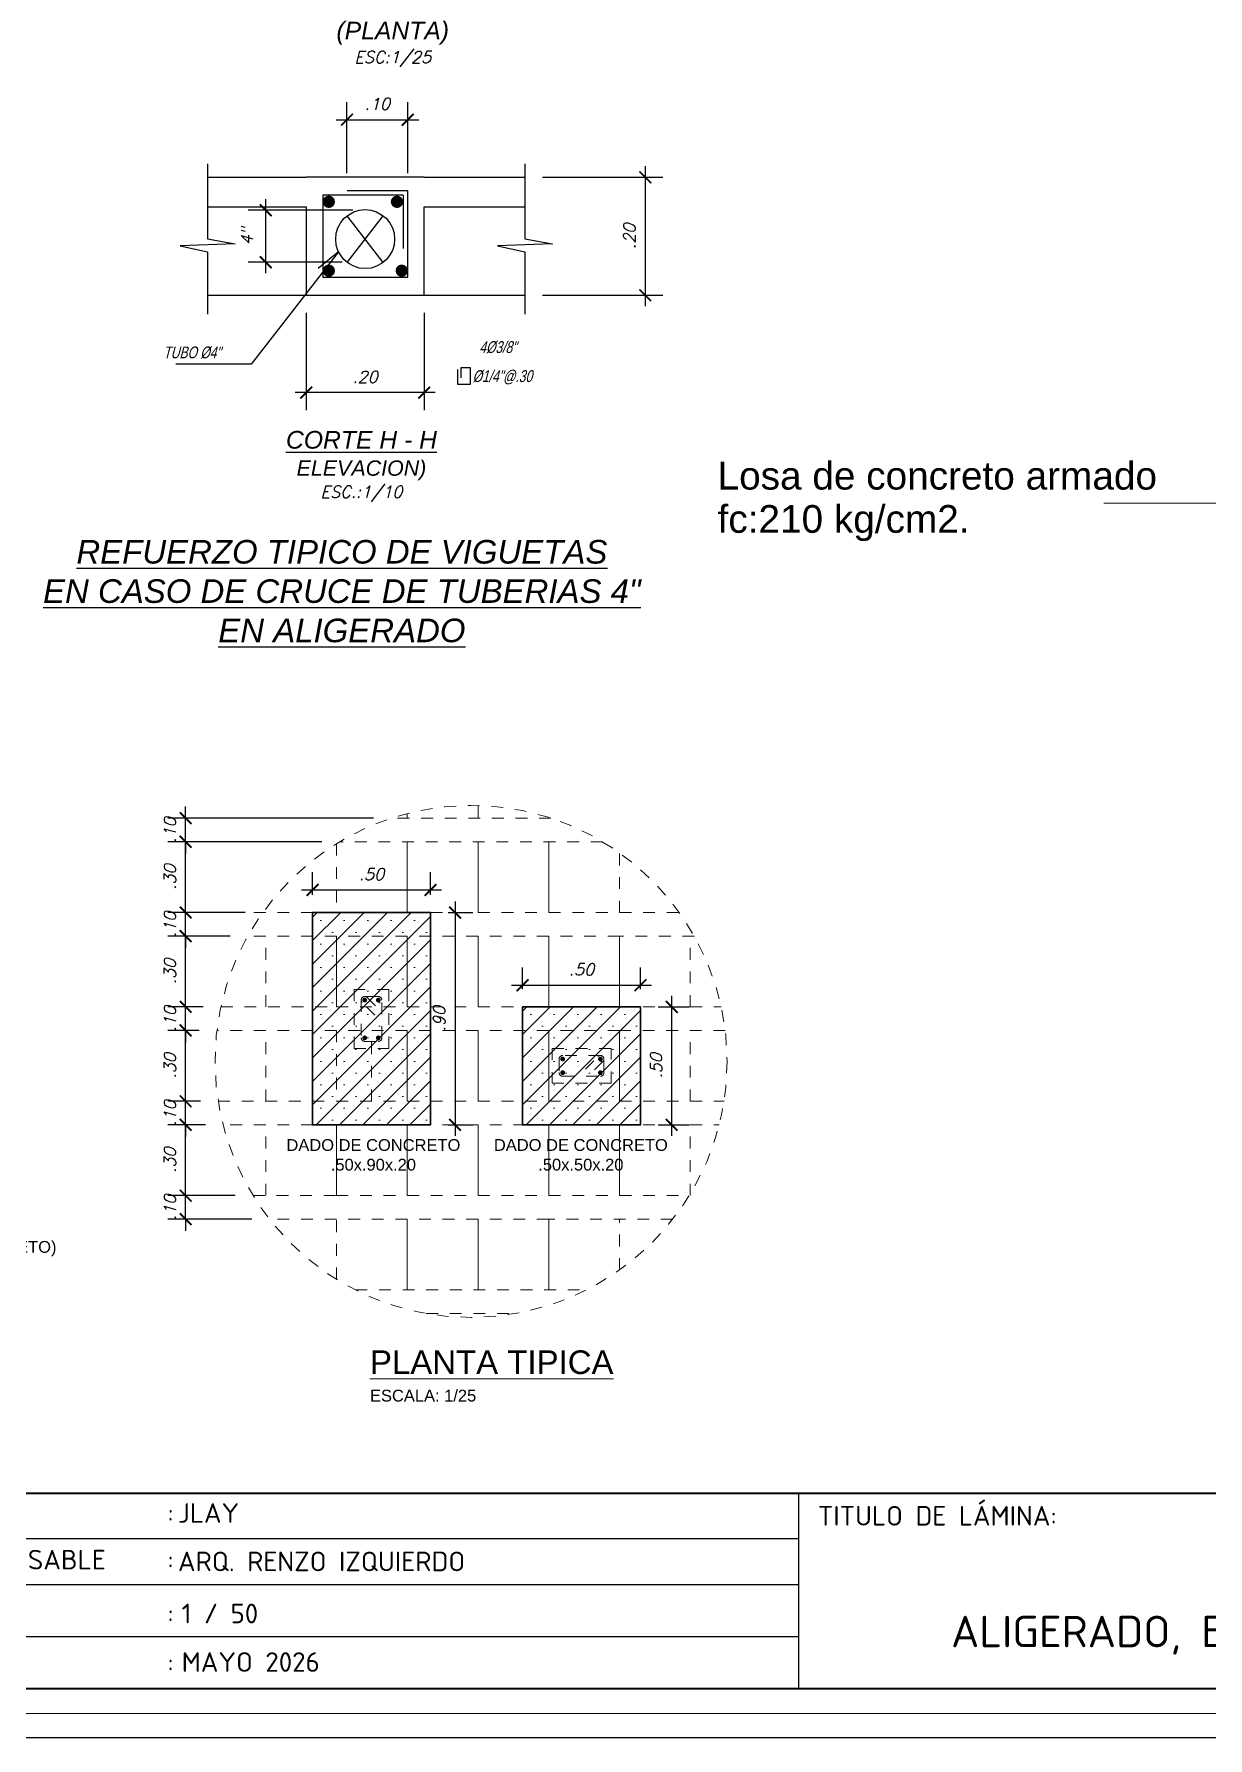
# Model space of a CAD drawing. Header units: millimetres. Extents: x 10559 to 10691, y -16579 to -16550.
# Drawn here: x 10666.84 to 10676.79, y -16579.17 to -16564.72 of the extents above; entities that cross this region are included whole.
import ezdxf

# ---------------------------------------------------------------- set-up
doc = ezdxf.new("R2010")
doc.units = ezdxf.units.MM
doc.linetypes.add('HIDDEN2', pattern=[0.1875, 0.125, -0.0625])
for name, color, linetype in [('01', 1, 'Continuous'), ('02', 2, 'Continuous'), ('04', 4, 'Continuous'), ('05', 2, 'Continuous'), ('Texto03', 3, 'Continuous')]:
    doc.layers.add(name, color=color, linetype=linetype)
for name, color, linetype, lineweight in [('03', 3, 'Continuous', 30), ('0_HASH', 9, 'Continuous', 0), ('0_REFUERZO EN DETALLE', 6, 'Continuous', 30), ('0_TENUE', 252, 'Continuous', 0), ('0_TEXTO DETALLES', 4, 'Continuous', 18), ('0_TEXTO TITULO', 40, 'Continuous', 18), ('0_TRAZO DETALLE', 4, 'Continuous', 13), ('ARIOSTRES', 40, 'Continuous', 35), ('HASH', 9, 'Continuous', 0), ('P4', 144, 'Continuous', 40), ('P6', 255, 'Continuous', 20)]:
    doc.layers.add(name, color=color, linetype=linetype, lineweight=lineweight)
doc.styles.add('ARIAL', font='arial.ttf')
doc.styles.add('COTAS', font='romans.shx', dxfattribs={"oblique": 15, "height": 0.1})
doc.styles.add('GRUESA', font='ariali.ttf', dxfattribs={"width": 1.2})
doc.styles.add('Romans', font='swisscl.ttf')
doc.styles.get("Standard").update_dxf_attribs({"font": 'arial.ttf'})
doc.dimstyles.new('ESC-10', dxfattribs={"dimtxt": 0.09, "dimasz": 0.1, "dimexe": 0.15, "dimexo": 0.15, "dimgap": 0, "dimtad": 0, "dimlfac": 0.2, "dimzin": 5, "dimdsep": 46, "dimtxsty": 'COTAS', "dimblk1": 'ARCHTICK', "dimblk2": 'ARCHTICK', "dimsah": 1, "dimcen": 0.06, "dimdle": 0.09375, "dimclrd": 30, "dimclre": 30, "dimclrt": 3, "dimadec": 0, "dimazin": 0, "dimtfac": 1, "dimtix": 1, "dimtmove": 2, "dimatfit": 3, "dimfxl": 0.15, "dimtvp": 1.333333, "dimtolj": 1, "dimtzin": 5, "dimarcsym": 0})
doc.dimstyles.new('ESC-25', dxfattribs={"dimtxt": 0.09, "dimasz": 0.1, "dimexe": 0.15, "dimexo": 0.15, "dimgap": 0, "dimtad": 0, "dimlfac": 0.5, "dimzin": 5, "dimdsep": 46, "dimtxsty": 'COTAS', "dimblk1": 'ARCHTICK', "dimblk2": 'ARCHTICK', "dimsah": 1, "dimcen": 0.06, "dimdle": 0.09375, "dimclrd": 30, "dimclre": 30, "dimclrt": 3, "dimadec": 0, "dimazin": 0, "dimtfac": 1, "dimtix": 1, "dimtmove": 2, "dimatfit": 3, "dimfxl": 0.15, "dimtvp": 1.333333, "dimtolj": 1, "dimtzin": 5, "dimarcsym": 0})

# ---------------------------------------------------------------- blocks, each defined once
blk = doc.blocks.new('_ARCHTICK')
at = {"color": 0, "linetype": 'ByBlock', "const_width": 0.15}
blk.add_lwpolyline([(-0.5, -0.5), (0.5, 0.5)], dxfattribs=at)
blk = doc.blocks.new('*D163')
at = {"color": 30, "linetype": 'ByBlock', "lineweight": -2, "transparency": 16777216}
for p, q in [((10668.801, -16566.75), (10668.801, -16566.121)), ((10669.54, -16566.215), (10668.651, -16566.215)), ((10669.448, -16566.656), (10668.651, -16566.656))]:
    blk.add_line(p, q, dxfattribs=at)
at = {"layer": 'Defpoints', "color": 0, "linetype": 'ByBlock', "transparency": 16777216}
for p in [(10668.801, -16566.215), (10669.69, -16566.215), (10669.598, -16566.656)]:
    blk.add_point(p, dxfattribs=at)
at = {"color": 30, "linetype": 'ByBlock', "lineweight": -2, "transparency": 16777216, "xscale": 0.1, "yscale": 0.1, "zscale": 0.1}
for p, rotation in [((10668.801, -16566.215), 90), ((10668.801, -16566.656), 270)]:
    blk.add_blockref('_ARCHTICK', p, dxfattribs=dict(at, rotation=rotation))
at = {"color": 3, "linetype": 'ByBlock', "transparency": 16777216, "insert": (10668.642, -16566.436), "char_height": 0.1, "attachment_point": 5, "rotation": 90, "style": 'COTAS'}
blk.add_mtext('\\A1;4"', dxfattribs=at)
blk = doc.blocks.new('*D166')
at = {"color": 30, "linetype": 'ByBlock', "lineweight": -2, "transparency": 16777216}
for p, q in [((10672.019, -16565.842), (10672.019, -16567.029)), ((10671.148, -16565.936), (10672.169, -16565.936)), ((10671.148, -16566.936), (10672.169, -16566.936))]:
    blk.add_line(p, q, dxfattribs=at)
at = {"layer": 'Defpoints', "color": 0, "linetype": 'ByBlock', "transparency": 16777216}
for p in [(10670.998, -16565.936), (10670.998, -16566.936), (10672.019, -16566.936)]:
    blk.add_point(p, dxfattribs=at)
at = {"color": 30, "linetype": 'ByBlock', "lineweight": -2, "transparency": 16777216, "xscale": 0.1, "yscale": 0.1, "zscale": 0.1}
for p, rotation in [((10672.019, -16565.936), 90), ((10672.019, -16566.936), 270)]:
    blk.add_blockref('_ARCHTICK', p, dxfattribs=dict(at, rotation=rotation))
at = {"color": 3, "linetype": 'ByBlock', "transparency": 16777216, "insert": (10671.885, -16566.436), "char_height": 0.1, "attachment_point": 5, "rotation": 90, "style": 'COTAS'}
blk.add_mtext('\\A1;.20', dxfattribs=at)
blk = doc.blocks.new('*D69')
at = {"color": 30, "linetype": 'ByBlock', "lineweight": -2, "transparency": 16777216}
for p, q in [((10669.49, -16565.901), (10669.49, -16565.298)), ((10670.005, -16565.901), (10670.005, -16565.298)), ((10669.397, -16565.448), (10670.099, -16565.448))]:
    blk.add_line(p, q, dxfattribs=at)
at = {"layer": 'Defpoints', "color": 0, "linetype": 'ByBlock', "transparency": 16777216}
for p in [(10670.005, -16565.448), (10669.49, -16566.051), (10670.005, -16566.051)]:
    blk.add_point(p, dxfattribs=at)
at = {"color": 30, "linetype": 'ByBlock', "lineweight": -2, "transparency": 16777216, "xscale": 0.1, "yscale": 0.1, "zscale": 0.1, "rotation": 180}
blk.add_blockref('_ARCHTICK', (10669.49, -16565.448), dxfattribs=at)
at = {"color": 30, "linetype": 'ByBlock', "lineweight": -2, "transparency": 16777216, "xscale": 0.1, "yscale": 0.1, "zscale": 0.1}
blk.add_blockref('_ARCHTICK', (10670.005, -16565.448), dxfattribs=at)
at = {"color": 3, "linetype": 'ByBlock', "transparency": 16777216, "insert": (10669.748, -16565.314), "char_height": 0.1, "attachment_point": 5, "style": 'COTAS'}
blk.add_mtext('\\A1;.10', dxfattribs=at)
blk = doc.blocks.new('*D71')
at = {"color": 30, "linetype": 'ByBlock', "lineweight": -2, "transparency": 16777216}
for p, q in [((10669.144, -16567.086), (10669.144, -16567.912)), ((10670.144, -16567.086), (10670.144, -16567.912)), ((10670.238, -16567.762), (10669.05, -16567.762))]:
    blk.add_line(p, q, dxfattribs=at)
at = {"layer": 'Defpoints', "color": 0, "linetype": 'ByBlock', "transparency": 16777216}
for p in [(10669.144, -16566.936), (10670.144, -16566.936), (10669.144, -16567.762)]:
    blk.add_point(p, dxfattribs=at)
at = {"color": 30, "linetype": 'ByBlock', "lineweight": -2, "transparency": 16777216, "xscale": 0.1, "yscale": 0.1, "zscale": 0.1, "rotation": 180}
blk.add_blockref('_ARCHTICK', (10669.144, -16567.762), dxfattribs=at)
at = {"color": 30, "linetype": 'ByBlock', "lineweight": -2, "transparency": 16777216, "xscale": 0.1, "yscale": 0.1, "zscale": 0.1}
blk.add_blockref('_ARCHTICK', (10670.144, -16567.762), dxfattribs=at)
at = {"color": 3, "linetype": 'ByBlock', "transparency": 16777216, "insert": (10669.644, -16567.629), "char_height": 0.1, "attachment_point": 5, "style": 'COTAS'}
blk.add_mtext('\\A1;.20', dxfattribs=at)
blk = doc.blocks.new('*D187')
at = {"color": 30, "lineweight": -2, "transparency": 16777216}
for p, q in [((10669.198, -16572.02), (10669.198, -16571.829)), ((10670.198, -16572.02), (10670.198, -16571.829)), ((10669.104, -16571.979), (10670.292, -16571.979))]:
    blk.add_line(p, q, dxfattribs=at)
at = {"layer": 'Defpoints', "color": 0, "transparency": 16777216}
for p in [(10670.198, -16571.979), (10669.198, -16572.17), (10670.198, -16572.17)]:
    blk.add_point(p, dxfattribs=at)
at = {"color": 30, "lineweight": -2, "transparency": 16777216, "xscale": 0.1, "yscale": 0.1, "zscale": 0.1, "rotation": 180}
blk.add_blockref('_ARCHTICK', (10669.198, -16571.979), dxfattribs=at)
at = {"color": 30, "lineweight": -2, "transparency": 16777216, "xscale": 0.1, "yscale": 0.1, "zscale": 0.1}
blk.add_blockref('_ARCHTICK', (10670.198, -16571.979), dxfattribs=at)
at = {"color": 3, "transparency": 16777216, "insert": (10669.698, -16571.846), "char_height": 0.1, "attachment_point": 5, "style": 'COTAS'}
blk.add_mtext('\\A1;.50', dxfattribs=at)
blk = doc.blocks.new('*D188')
at = {"color": 30, "lineweight": -2, "transparency": 16777216}
for p, q in [((10670.406, -16572.076), (10670.406, -16574.064)), ((10670.348, -16572.17), (10670.556, -16572.17)), ((10670.348, -16573.97), (10670.556, -16573.97))]:
    blk.add_line(p, q, dxfattribs=at)
at = {"layer": 'Defpoints', "color": 0, "transparency": 16777216}
for p in [(10670.198, -16572.17), (10670.198, -16573.97), (10670.406, -16573.97)]:
    blk.add_point(p, dxfattribs=at)
at = {"color": 30, "lineweight": -2, "transparency": 16777216, "xscale": 0.1, "yscale": 0.1, "zscale": 0.1}
for p, rotation in [((10670.406, -16572.17), 90), ((10670.406, -16573.97), 270)]:
    blk.add_blockref('_ARCHTICK', p, dxfattribs=dict(at, rotation=rotation))
at = {"color": 3, "transparency": 16777216, "insert": (10670.272, -16573.07), "char_height": 0.1, "attachment_point": 5, "rotation": 90, "style": 'COTAS'}
blk.add_mtext('\\A1;.90', dxfattribs=at)
blk = doc.blocks.new('*D189')
at = {"color": 30, "lineweight": -2, "transparency": 16777216}
for p, q in [((10670.979, -16572.82), (10670.979, -16572.636)), ((10671.979, -16572.82), (10671.979, -16572.636)), ((10670.885, -16572.786), (10672.072, -16572.786))]:
    blk.add_line(p, q, dxfattribs=at)
at = {"layer": 'Defpoints', "color": 0, "transparency": 16777216}
for p in [(10671.979, -16572.786), (10670.979, -16572.97), (10671.979, -16572.97)]:
    blk.add_point(p, dxfattribs=at)
at = {"color": 30, "lineweight": -2, "transparency": 16777216, "xscale": 0.1, "yscale": 0.1, "zscale": 0.1, "rotation": 180}
blk.add_blockref('_ARCHTICK', (10670.979, -16572.786), dxfattribs=at)
at = {"color": 30, "lineweight": -2, "transparency": 16777216, "xscale": 0.1, "yscale": 0.1, "zscale": 0.1}
blk.add_blockref('_ARCHTICK', (10671.979, -16572.786), dxfattribs=at)
at = {"color": 3, "transparency": 16777216, "insert": (10671.479, -16572.652), "char_height": 0.1, "attachment_point": 5, "style": 'COTAS'}
blk.add_mtext('\\A1;.50', dxfattribs=at)
blk = doc.blocks.new('*D190')
at = {"color": 30, "lineweight": -2, "transparency": 16777216}
for p, q in [((10668.122, -16574.57), (10668.122, -16574.47)), ((10668.543, -16574.57), (10667.972, -16574.57)), ((10668.122, -16574.77), (10668.122, -16574.57)), ((10668.682, -16574.77), (10667.972, -16574.77)), ((10668.122, -16574.77), (10668.122, -16574.87))]:
    blk.add_line(p, q, dxfattribs=at)
at = {"layer": 'Defpoints', "color": 0, "transparency": 16777216}
for p in [(10668.122, -16574.57), (10668.693, -16574.57), (10668.832, -16574.77)]:
    blk.add_point(p, dxfattribs=at)
at = {"color": 30, "lineweight": -2, "transparency": 16777216, "xscale": 0.1, "yscale": 0.1, "zscale": 0.1}
for p, rotation in [((10668.122, -16574.57), 270), ((10668.122, -16574.77), 90)]:
    blk.add_blockref('_ARCHTICK', p, dxfattribs=dict(at, rotation=rotation))
at = {"color": 3, "transparency": 16777216, "insert": (10667.989, -16574.67), "char_height": 0.1, "attachment_point": 5, "rotation": 90, "style": 'COTAS'}
blk.add_mtext('\\A1;.10', dxfattribs=at)
blk = doc.blocks.new('*D191')
at = {"color": 30, "lineweight": -2, "transparency": 16777216}
for p, q in [((10668.289, -16573.97), (10667.972, -16573.97)), ((10668.122, -16574.664), (10668.122, -16573.876)), ((10668.543, -16574.57), (10667.972, -16574.57))]:
    blk.add_line(p, q, dxfattribs=at)
at = {"layer": 'Defpoints', "color": 0, "transparency": 16777216}
for p in [(10668.122, -16573.97), (10668.439, -16573.97), (10668.693, -16574.57)]:
    blk.add_point(p, dxfattribs=at)
at = {"color": 30, "lineweight": -2, "transparency": 16777216, "xscale": 0.1, "yscale": 0.1, "zscale": 0.1}
for p, rotation in [((10668.122, -16573.97), 90), ((10668.122, -16574.57), 270)]:
    blk.add_blockref('_ARCHTICK', p, dxfattribs=dict(at, rotation=rotation))
at = {"color": 3, "transparency": 16777216, "insert": (10667.989, -16574.27), "char_height": 0.1, "attachment_point": 5, "rotation": 90, "style": 'COTAS'}
blk.add_mtext('\\A1;.30', dxfattribs=at)
blk = doc.blocks.new('*D192')
at = {"color": 30, "lineweight": -2, "transparency": 16777216}
for p, q in [((10668.122, -16573.77), (10668.122, -16573.67)), ((10668.247, -16573.77), (10667.972, -16573.77)), ((10668.122, -16573.97), (10668.122, -16573.77)), ((10668.289, -16573.97), (10667.972, -16573.97)), ((10668.122, -16573.97), (10668.122, -16574.07))]:
    blk.add_line(p, q, dxfattribs=at)
at = {"layer": 'Defpoints', "color": 0, "transparency": 16777216}
for p in [(10668.122, -16573.77), (10668.397, -16573.77), (10668.439, -16573.97)]:
    blk.add_point(p, dxfattribs=at)
at = {"color": 30, "lineweight": -2, "transparency": 16777216, "xscale": 0.1, "yscale": 0.1, "zscale": 0.1}
for p, rotation in [((10668.122, -16573.77), 270), ((10668.122, -16573.97), 90)]:
    blk.add_blockref('_ARCHTICK', p, dxfattribs=dict(at, rotation=rotation))
at = {"color": 3, "transparency": 16777216, "insert": (10667.989, -16573.87), "char_height": 0.1, "attachment_point": 5, "rotation": 90, "style": 'COTAS'}
blk.add_mtext('\\A1;.10', dxfattribs=at)
blk = doc.blocks.new('*D193')
at = {"color": 30, "lineweight": -2, "transparency": 16777216}
for p, q in [((10668.122, -16573.864), (10668.122, -16573.076)), ((10668.237, -16573.17), (10667.972, -16573.17)), ((10668.247, -16573.77), (10667.972, -16573.77))]:
    blk.add_line(p, q, dxfattribs=at)
at = {"layer": 'Defpoints', "color": 0, "transparency": 16777216}
for p in [(10668.122, -16573.17), (10668.387, -16573.17), (10668.397, -16573.77)]:
    blk.add_point(p, dxfattribs=at)
at = {"color": 30, "lineweight": -2, "transparency": 16777216, "xscale": 0.1, "yscale": 0.1, "zscale": 0.1}
for p, rotation in [((10668.122, -16573.17), 90), ((10668.122, -16573.77), 270)]:
    blk.add_blockref('_ARCHTICK', p, dxfattribs=dict(at, rotation=rotation))
at = {"color": 3, "transparency": 16777216, "insert": (10667.989, -16573.47), "char_height": 0.1, "attachment_point": 5, "rotation": 90, "style": 'COTAS'}
blk.add_mtext('\\A1;.30', dxfattribs=at)
blk = doc.blocks.new('*D194')
at = {"color": 30, "lineweight": -2, "transparency": 16777216}
for p, q in [((10668.271, -16572.97), (10667.972, -16572.97)), ((10668.122, -16572.97), (10668.122, -16572.87)), ((10668.122, -16573.17), (10668.122, -16572.97)), ((10668.237, -16573.17), (10667.972, -16573.17)), ((10668.122, -16573.17), (10668.122, -16573.27))]:
    blk.add_line(p, q, dxfattribs=at)
at = {"layer": 'Defpoints', "color": 0, "transparency": 16777216}
for p in [(10668.122, -16572.97), (10668.421, -16572.97), (10668.387, -16573.17)]:
    blk.add_point(p, dxfattribs=at)
at = {"color": 30, "lineweight": -2, "transparency": 16777216, "xscale": 0.1, "yscale": 0.1, "zscale": 0.1}
for p, rotation in [((10668.122, -16572.97), 270), ((10668.122, -16573.17), 90)]:
    blk.add_blockref('_ARCHTICK', p, dxfattribs=dict(at, rotation=rotation))
at = {"color": 3, "transparency": 16777216, "insert": (10667.989, -16573.07), "char_height": 0.1, "attachment_point": 5, "rotation": 90, "style": 'COTAS'}
blk.add_mtext('\\A1;.10', dxfattribs=at)
blk = doc.blocks.new('*D176')
at = {"color": 30, "lineweight": -2, "transparency": 16777216}
for p, q in [((10668.499, -16572.37), (10667.972, -16572.37)), ((10668.122, -16573.064), (10668.122, -16572.276)), ((10668.271, -16572.97), (10667.972, -16572.97))]:
    blk.add_line(p, q, dxfattribs=at)
at = {"layer": 'Defpoints', "color": 0, "transparency": 16777216}
for p in [(10668.122, -16572.37), (10668.649, -16572.37), (10668.421, -16572.97)]:
    blk.add_point(p, dxfattribs=at)
at = {"color": 30, "lineweight": -2, "transparency": 16777216, "xscale": 0.1, "yscale": 0.1, "zscale": 0.1}
for p, rotation in [((10668.122, -16572.37), 90), ((10668.122, -16572.97), 270)]:
    blk.add_blockref('_ARCHTICK', p, dxfattribs=dict(at, rotation=rotation))
at = {"color": 3, "transparency": 16777216, "insert": (10667.989, -16572.67), "char_height": 0.1, "attachment_point": 5, "rotation": 90, "style": 'COTAS'}
blk.add_mtext('\\A1;.30', dxfattribs=at)
blk = doc.blocks.new('*D177')
at = {"color": 30, "lineweight": -2, "transparency": 16777216}
for p, q in [((10668.122, -16572.17), (10668.122, -16572.07)), ((10668.626, -16572.17), (10667.972, -16572.17)), ((10668.122, -16572.37), (10668.122, -16572.17)), ((10668.499, -16572.37), (10667.972, -16572.37)), ((10668.122, -16572.37), (10668.122, -16572.47))]:
    blk.add_line(p, q, dxfattribs=at)
at = {"layer": 'Defpoints', "color": 0, "transparency": 16777216}
for p in [(10668.122, -16572.17), (10668.776, -16572.17), (10668.649, -16572.37)]:
    blk.add_point(p, dxfattribs=at)
at = {"color": 30, "lineweight": -2, "transparency": 16777216, "xscale": 0.1, "yscale": 0.1, "zscale": 0.1}
for p, rotation in [((10668.122, -16572.17), 270), ((10668.122, -16572.37), 90)]:
    blk.add_blockref('_ARCHTICK', p, dxfattribs=dict(at, rotation=rotation))
at = {"color": 3, "transparency": 16777216, "insert": (10667.989, -16572.27), "char_height": 0.1, "attachment_point": 5, "rotation": 90, "style": 'COTAS'}
blk.add_mtext('\\A1;.10', dxfattribs=at)
blk = doc.blocks.new('*D178')
at = {"color": 30, "lineweight": -2, "transparency": 16777216}
for p, q in [((10668.122, -16572.264), (10668.122, -16571.476)), ((10669.277, -16571.57), (10667.972, -16571.57)), ((10668.626, -16572.17), (10667.972, -16572.17))]:
    blk.add_line(p, q, dxfattribs=at)
at = {"layer": 'Defpoints', "color": 0, "transparency": 16777216}
for p in [(10668.122, -16571.57), (10669.427, -16571.57), (10668.776, -16572.17)]:
    blk.add_point(p, dxfattribs=at)
at = {"color": 30, "lineweight": -2, "transparency": 16777216, "xscale": 0.1, "yscale": 0.1, "zscale": 0.1}
for p, rotation in [((10668.122, -16571.57), 90), ((10668.122, -16572.17), 270)]:
    blk.add_blockref('_ARCHTICK', p, dxfattribs=dict(at, rotation=rotation))
at = {"color": 3, "transparency": 16777216, "insert": (10667.989, -16571.87), "char_height": 0.1, "attachment_point": 5, "rotation": 90, "style": 'COTAS'}
blk.add_mtext('\\A1;.30', dxfattribs=at)
blk = doc.blocks.new('*D179')
at = {"color": 30, "lineweight": -2, "transparency": 16777216}
for p, q in [((10669.714, -16571.37), (10667.972, -16571.37)), ((10668.122, -16571.37), (10668.122, -16571.27)), ((10668.122, -16571.57), (10668.122, -16571.37)), ((10669.277, -16571.57), (10667.972, -16571.57)), ((10668.122, -16571.57), (10668.122, -16571.67))]:
    blk.add_line(p, q, dxfattribs=at)
at = {"layer": 'Defpoints', "color": 0, "transparency": 16777216}
for p in [(10668.122, -16571.37), (10669.864, -16571.37), (10669.427, -16571.57)]:
    blk.add_point(p, dxfattribs=at)
at = {"color": 30, "lineweight": -2, "transparency": 16777216, "xscale": 0.1, "yscale": 0.1, "zscale": 0.1}
for p, rotation in [((10668.122, -16571.37), 270), ((10668.122, -16571.57), 90)]:
    blk.add_blockref('_ARCHTICK', p, dxfattribs=dict(at, rotation=rotation))
at = {"color": 3, "transparency": 16777216, "insert": (10667.989, -16571.47), "char_height": 0.1, "attachment_point": 5, "rotation": 90, "style": 'COTAS'}
blk.add_mtext('\\A1;.10', dxfattribs=at)
blk = doc.blocks.new('*D124')
at = {"color": 30, "lineweight": -2, "transparency": 16777216}
for p, q in [((10672.129, -16572.97), (10672.393, -16572.97)), ((10672.243, -16574.064), (10672.243, -16572.876)), ((10672.129, -16573.97), (10672.393, -16573.97))]:
    blk.add_line(p, q, dxfattribs=at)
at = {"layer": 'Defpoints', "color": 0, "transparency": 16777216}
for p in [(10671.979, -16572.97), (10672.243, -16572.97), (10671.979, -16573.97)]:
    blk.add_point(p, dxfattribs=at)
at = {"color": 30, "lineweight": -2, "transparency": 16777216, "xscale": 0.1, "yscale": 0.1, "zscale": 0.1}
for p, rotation in [((10672.243, -16572.97), 90), ((10672.243, -16573.97), 270)]:
    blk.add_blockref('_ARCHTICK', p, dxfattribs=dict(at, rotation=rotation))
at = {"color": 3, "transparency": 16777216, "insert": (10672.11, -16573.47), "char_height": 0.1, "attachment_point": 5, "rotation": 90, "style": 'COTAS'}
blk.add_mtext('\\A1;.50', dxfattribs=at)
blk = doc.blocks.new('HTRHTRHTR')
for p, q in [((3400.57, -122.31), (4235.83, -122.31)), ((3944.67, -122.31), (3596.93, -122.31)), ((3909.89, -122.31), (3909.89, -157.09)), ((3909.89, -130.47), (3582.74, -130.47)), ((3909.89, -138.63), (3582.74, -138.63)), ((3909.89, -147.86), (3753.41, -147.86)), ((4235.83, -157.09), (3400.57, -157.09)), ((3400.57, -157.09), (4235.83, -157.09)), ((3770.8, -157.09), (3944.67, -157.09)), ((4244.53, -165.78), (3391.88, -165.78))]:
    blk.add_line(p, q)
at = {"layer": 'P4', "color": 7}
for p, q in [((3400.57, -122.31), (4235.83, -122.31)), ((4235.83, -157.09), (3400.57, -157.09))]:
    blk.add_line(p, q, dxfattribs=at)
at = {"layer": 'P6', "color": 7}
blk.add_line((4240.18, -161.44), (3396.22, -161.44), dxfattribs=at)
at = {"char_height": 3.4774, "attachment_point": 1}
for s, width, heights, insert in [('{\\fISOCPEUR|b0|i0|c0|p34;TITULO DE LÁMINA:}', 53.1793, [0], (3913.33, -124.61)), ('{\\fISOCPEUR|b0|i0|c0|p34;DIBUJO^I^I:}', 49.8343, [0], (3756.13, -124.11)), ('{\\fISOCPEUR|b0|i0|c0|p34;JLAY}', 4.5892, [0], (3799.74, -124.11)), ('{\\fISOCPEUR|b0|i0|c0|p34;RESPONSABLE^I:}', 50.7606, [0], (3756.13, -132.4)), ('{\\fISOCPEUR|b0|i0|c0|p34;ARQ. RENZO IZQUIERDO}', 60.2049, [0], (3799.74, -132.71)), ('{\\fISOCPEUR|b0|i0|c0|p34;ESCALA^I^I:}', 49.3011, [0], (3756.13, -141.96)), ('{\\fISOCPEUR|b0|i0|c0|p34;1 / 50}', 38.6139, [0], (3800.4, -141.96)), ('{\\fISOCPEUR|b0|i0|c0|p34;FECHA^I^I^I:}', 44.5981, [0], (3756.13, -150.68)), ('{\\fISOCPEUR|b0|i0|c0|p34;MAYO 2026}', 48.5378, [3.48], (3800.4, -150.57))]:
    blk.add_mtext_dynamic_manual_height_columns(s, width=width, gutter_width=1.07, heights=heights, dxfattribs=dict(at, insert=insert))

msp = doc.modelspace()

# ---------------------------------------------------------------- hatches: boundary and pattern name
at = {"layer": '04'}
h = msp.add_hatch(color=256, dxfattribs=at)
edge = h.paths.add_edge_path()
edge.add_arc((10669.33595, -16566.14406), 0.05261, 180, 540, ccw=False)
at = {"layer": '04', "ltscale": 0.03}
h = msp.add_hatch(color=256, dxfattribs=at)
edge = h.paths.add_edge_path()
edge.add_arc((10669.9137, -16566.14406), 0.05261, 0, 360)
at = {"layer": '04'}
h = msp.add_hatch(color=256, dxfattribs=at)
edge = h.paths.add_edge_path()
edge.add_arc((10669.33595, -16566.72817), 0.05261, 180, 540, ccw=False)
h = msp.add_hatch(color=256, dxfattribs=at)
edge = h.paths.add_edge_path()
edge.add_arc((10669.95434, -16566.72817), 0.05261, 0, 360)
at = {"layer": '0_HASH', "ltscale": 0.75}
h = msp.add_hatch(dxfattribs=at)
h.set_pattern_fill('SACNCR', color=256, scale=1.5, style=0)
h.set_pattern_definition([(45, (9918.51947, -16667.59902), (-0.09943689, 0.09943689), []), (45, (9918.6189, -16667.59902), (-0.09943689, 0.09943689), [0, -0.140625])])
h.paths.add_polyline_path([(10670.19797, -16572.17009), (10669.19797, -16572.17009), (10669.19797, -16573.97009), (10670.19797, -16573.97009)])
h = msp.add_hatch(dxfattribs=at)
h.set_pattern_fill('SACNCR', color=256, scale=1.5, style=0)
h.set_pattern_definition([(45, (9920.30014, -16667.59902), (-0.09943689, 0.09943689), []), (45, (9920.39958, -16667.59902), (-0.09943689, 0.09943689), [0, -0.140625])])
h.paths.add_polyline_path([(10671.97864, -16572.97009), (10670.97864, -16572.97009), (10670.97864, -16573.97009), (10671.97864, -16573.97009)])

# ---------------------------------------------------------------- linework, layer by layer
at = {"lineweight": 15}
msp.add_line((10675.90632, -16568.69959), (10678.08239, -16568.69959), dxfattribs=at)
at = {"layer": '01', "ltscale": 0.03}
for p, q in [((10669.49257, -16566.65949), (10669.79559, -16566.26178)), ((10669.79559, -16566.65949), (10669.49257, -16566.26178))]:
    msp.add_line(p, q, dxfattribs=at)
at = {"layer": '01', "linetype": 'ByBlock'}
for p, q in [((10669.41856, -16566.56852), (10668.67787, -16567.51975)), ((10669.41856, -16566.56852), (10669.24612, -16566.70854)), ((10668.67787, -16567.51975), (10668.03747, -16567.51975))]:
    msp.add_line(p, q, dxfattribs=at)
at = {"layer": '01', "ltscale": 0.03}
for points in [[(10668.30747, -16565.82164), (10668.30747, -16566.4578), (10668.5419, -16566.5012), (10668.07597, -16566.51698), (10668.30747, -16566.56827), (10668.30747, -16567.09593)], [(10670.99757, -16565.82164), (10670.99757, -16566.4578), (10671.232, -16566.5012), (10670.76607, -16566.51698), (10670.99757, -16566.56827), (10670.99757, -16567.09593)]]:
    msp.add_lwpolyline(points, dxfattribs=at)
at = {"layer": '02', "ltscale": 0.03}
for p, q in [((10668.30747, -16565.93563), (10669.14408, -16565.93563)), ((10670.14408, -16565.93563), (10670.99757, -16565.93563)), ((10668.30747, -16566.18563), (10669.14408, -16566.18563)), ((10670.14408, -16566.18563), (10670.99757, -16566.18563)), ((10668.30747, -16566.93563), (10669.14408, -16566.93563)), ((10670.14408, -16566.93563), (10670.99757, -16566.93563))]:
    msp.add_line(p, q, dxfattribs=at)
for points in [[(10670.14408, -16565.93563), (10669.14408, -16565.93563)], [(10669.14408, -16566.18563), (10669.14408, -16566.93563), (10670.14408, -16566.93563), (10670.14408, -16566.18563)]]:
    msp.add_lwpolyline(points, dxfattribs=at)
at = {"layer": '03'}
for p, q in [((10670.42792, -16567.56679), (10670.42792, -16567.68997)), ((10670.53753, -16567.5531), (10670.45532, -16567.5531)), ((10670.45532, -16567.5531), (10670.45532, -16567.63522)), ((10670.53753, -16567.68997), (10670.53753, -16567.5531)), ((10670.42792, -16567.68997), (10670.53753, -16567.68997))]:
    msp.add_line(p, q, dxfattribs=at)
at = {"layer": '04', "ltscale": 0.03}
for p, q in [((10669.28408, -16566.08813), (10669.28408, -16566.78313)), ((10669.96558, -16566.08813), (10669.28408, -16566.08813)), ((10670.00534, -16566.0513), (10669.49035, -16566.0513)), ((10669.96558, -16566.08813), (10669.96558, -16566.53971)), ((10670.00622, -16566.78313), (10670.00534, -16566.0513)), ((10669.28408, -16566.78313), (10670.00622, -16566.78313))]:
    msp.add_line(p, q, dxfattribs=at)
at = {"layer": '05', "ltscale": 0.03}
msp.add_circle((10669.64408, -16566.46063), 0.25, dxfattribs=at)
at = {"layer": '0_REFUERZO EN DETALLE', "linetype": 'HIDDEN2', "ltscale": 0.8, "const_width": 0.02}
for points in [[(10669.64043, -16572.90256, 1), (10669.64043, -16572.92256, 1)], [(10669.7555, -16572.90256, 1), (10669.7555, -16572.92256, 1)], [(10669.64043, -16573.22256, 1), (10669.64043, -16573.24256, 1)], [(10669.7555, -16573.22256, 1), (10669.7555, -16573.24256, 1)], [(10671.32864, -16573.41256, 1), (10671.30864, -16573.41256, 1)], [(10671.64864, -16573.41256, 1), (10671.62864, -16573.41256, 1)], [(10671.32864, -16573.52763, 1), (10671.30864, -16573.52763, 1)], [(10671.64864, -16573.52763, 1), (10671.62864, -16573.52763, 1)]]:
    msp.add_lwpolyline(points, format="xyb", close=True, dxfattribs=at)
at = {"layer": '0_TENUE', "color": 251, "linetype": 'HIDDEN2', "ltscale": 0.8}
for p, q in [((10671.21931, -16571.37009), (10669.84876, -16571.37009)), ((10671.65721, -16571.57009), (10669.4266, -16571.57009)), ((10671.80083, -16572.17009), (10671.80083, -16571.57009)), ((10669.40083, -16572.17009), (10668.64876, -16572.17009)), ((10669.40083, -16572.37009), (10668.64876, -16572.37009)), ((10668.80083, -16572.97009), (10668.80083, -16572.37009)), ((10672.40083, -16572.97009), (10672.40083, -16572.37009)), ((10668.42081, -16572.97009), (10669.40083, -16572.97009)), ((10669.40083, -16573.17009), (10668.38689, -16573.17009)), ((10668.80083, -16573.77009), (10668.80083, -16573.17009)), ((10669.69797, -16573.77009), (10669.69797, -16573.17009)), ((10672.40083, -16573.77009), (10672.40083, -16573.17009)), ((10668.39734, -16573.77009), (10669.40083, -16573.77009)), ((10669.40083, -16573.97009), (10668.43853, -16573.97009)), ((10668.80083, -16574.57009), (10668.80083, -16573.97009)), ((10669.40083, -16574.57009), (10669.40083, -16573.97009)), ((10672.40083, -16574.57009), (10672.40083, -16573.97009)), ((10669.40083, -16575.27953), (10669.40083, -16574.77009)), ((10670.00083, -16575.37009), (10670.00083, -16574.77009)), ((10671.80083, -16575.20131), (10671.80083, -16574.77009)), ((10669.56245, -16575.37009), (10671.52136, -16575.37009)), ((10670.16196, -16575.57009), (10670.92185, -16575.57009))]:
    msp.add_line(p, q, dxfattribs=at)
at = {"layer": '0_TENUE', "linetype": 'HIDDEN2', "ltscale": 0.8}
msp.add_line((10671.60083, -16573.97009), (10672.64528, -16573.97009), dxfattribs=at)
at = {"layer": '0_TENUE', "color": 251, "linetype": 'HIDDEN2', "ltscale": 0.8}
for points in [[(10670.00083, -16571.37009), (10670.00083, -16571.33021)], [(10670.00083, -16571.33021), (10670.00083, -16571.37009)], [(10670.60083, -16571.2625), (10670.60083, -16571.37009)], [(10670.60083, -16571.37009), (10670.60083, -16571.2625)], [(10671.20083, -16571.36411), (10671.20083, -16571.37009)], [(10671.20083, -16571.37009), (10671.20083, -16571.36411)], [(10669.40083, -16571.58577), (10669.40083, -16572.17009), (10670.00083, -16572.17009), (10670.00083, -16571.57009)], [(10670.00083, -16571.57009), (10670.00083, -16572.17009), (10670.60083, -16572.17009), (10670.60083, -16571.57009)], [(10670.60083, -16571.57009), (10670.60083, -16572.17009), (10671.20083, -16572.17009), (10671.20083, -16571.57009)], [(10671.20083, -16571.57009), (10671.20083, -16572.17009), (10672.30797, -16572.17009)], [(10672.43505, -16572.37009), (10671.80083, -16572.37009), (10671.80083, -16572.97009), (10672.66301, -16572.97009)], [(10672.69692, -16573.17009), (10671.80083, -16573.17009), (10671.80083, -16573.77009), (10672.68647, -16573.77009)], [(10671.9157, -16573.97009), (10671.80083, -16573.97009), (10671.80083, -16574.57009), (10672.39103, -16574.57009)], [(10670.60083, -16575.37009), (10670.60083, -16574.77009), (10670.00083, -16574.77009), (10670.00083, -16575.37009)], [(10671.20083, -16575.37009), (10671.20083, -16574.77009), (10670.60083, -16574.77009), (10670.60083, -16575.37009)], [(10672.25195, -16574.77009), (10671.20083, -16574.77009), (10671.20083, -16575.37009)]]:
    msp.add_lwpolyline(points, dxfattribs=at)
for points in [[(10669.40083, -16572.97009), (10670.00083, -16572.97009), (10670.00083, -16572.37009), (10669.40083, -16572.37009)], [(10670.00083, -16572.97009), (10670.60083, -16572.97009), (10670.60083, -16572.37009), (10670.00083, -16572.37009)], [(10670.60083, -16572.97009), (10671.20083, -16572.97009), (10671.20083, -16572.37009), (10670.60083, -16572.37009)], [(10671.20083, -16572.97009), (10671.80083, -16572.97009), (10671.80083, -16572.37009), (10671.20083, -16572.37009)], [(10669.40083, -16573.77009), (10670.00083, -16573.77009), (10670.00083, -16573.17009), (10669.40083, -16573.17009)], [(10670.00083, -16573.77009), (10670.60083, -16573.77009), (10670.60083, -16573.17009), (10670.00083, -16573.17009)], [(10670.60083, -16573.77009), (10671.20083, -16573.77009), (10671.20083, -16573.17009), (10670.60083, -16573.17009)], [(10671.20083, -16573.77009), (10671.80083, -16573.77009), (10671.80083, -16573.17009), (10671.20083, -16573.17009)], [(10669.40083, -16574.57009), (10670.00083, -16574.57009), (10670.00083, -16573.97009), (10669.40083, -16573.97009)], [(10670.00083, -16574.57009), (10670.60083, -16574.57009), (10670.60083, -16573.97009), (10670.00083, -16573.97009)], [(10670.60083, -16574.57009), (10671.20083, -16574.57009), (10671.20083, -16573.97009), (10670.60083, -16573.97009)], [(10671.20083, -16574.57009), (10671.80083, -16574.57009), (10671.80083, -16573.97009), (10671.20083, -16573.97009)]]:
    msp.add_lwpolyline(points, close=True, dxfattribs=at)
at = {"layer": '0_TRAZO DETALLE', "linetype": 'HIDDEN2', "ltscale": 0.8}
for p, q in [((10669.19797, -16572.37009), (10669.19797, -16573.77009)), ((10670.19797, -16572.37009), (10670.19797, -16573.77009)), ((10670.97864, -16573.17009), (10670.97864, -16573.77009)), ((10671.97864, -16573.17009), (10671.97864, -16573.77009)), ((10669.39797, -16573.97009), (10669.99797, -16573.97009)), ((10671.17864, -16573.97009), (10671.77864, -16573.97009))]:
    msp.add_line(p, q, dxfattribs=at)
at = {"layer": '0_TRAZO DETALLE', "color": 251, "linetype": 'HIDDEN2', "ltscale": 0.8}
for p, q in [((10669.40083, -16572.97009), (10669.40083, -16572.37009)), ((10668.69278, -16574.57009), (10669.40083, -16574.57009)), ((10670.00083, -16574.77009), (10668.83186, -16574.77009))]:
    msp.add_line(p, q, dxfattribs=at)
at = {"layer": '0_TRAZO DETALLE', "linetype": 'HIDDEN2', "ltscale": 0.8}
for points in [[(10669.55043, -16572.82256), (10669.55043, -16573.32256), (10669.8455, -16573.32256), (10669.8455, -16572.82256)], [(10671.72864, -16573.32256), (10671.22864, -16573.32256), (10671.22864, -16573.61763), (10671.72864, -16573.61763)]]:
    msp.add_lwpolyline(points, close=True, dxfattribs=at)
for points in [[(10669.61043, -16572.91256), (10669.61043, -16573.23256, 0.41421356), (10669.64043, -16573.26256), (10669.7555, -16573.26256, 0.41421356), (10669.7855, -16573.23256), (10669.7855, -16572.91256, 0.41421356), (10669.7555, -16572.88256), (10669.64043, -16572.88256, 0.41421356)], [(10671.63864, -16573.38256), (10671.31864, -16573.38256, 0.41421356), (10671.28864, -16573.41256), (10671.28864, -16573.52763, 0.41421356), (10671.31864, -16573.55763), (10671.63864, -16573.55763, 0.41421356), (10671.66864, -16573.52763), (10671.66864, -16573.41256, 0.41421356)]]:
    msp.add_lwpolyline(points, format="xyb", close=True, dxfattribs=at)
for points in [[(10669.72528, -16573.03984), (10669.61922, -16572.93377, -1), (10669.66164, -16572.89135), (10669.76771, -16572.99741)], [(10671.51136, -16573.49741), (10671.61743, -16573.39135, -1), (10671.65985, -16573.43377), (10671.55379, -16573.53984)]]:
    msp.add_lwpolyline(points, format="xyb", dxfattribs=at)
at = {"layer": 'ARIOSTRES'}
for points in [[(10669.19797, -16572.17009), (10670.19797, -16572.17009), (10670.19797, -16573.97009), (10669.19797, -16573.97009)], [(10670.97864, -16572.97009), (10671.97864, -16572.97009), (10671.97864, -16573.97009), (10670.97864, -16573.97009)]]:
    msp.add_lwpolyline(points, close=True, dxfattribs=at)
at = {"layer": 'HASH', "linetype": 'HIDDEN2', "ltscale": 0.8}
msp.add_circle((10670.54191, -16573.43265), 2.17095, dxfattribs=at)

# ---------------------------------------------------------------- block references
at = {"color": 251, "lineweight": 60, "xscale": 0.04776345228451045, "yscale": 0.04776345228451045, "zscale": 0.04776345228451045}
msp.add_blockref('HTRHTRHTR', (10486.56822, -16571.25012), dxfattribs=at)

# ---------------------------------------------------------------- texts
for s, p in [('Losa de concreto armado', (10672.63191, -16568.58384)), ('fc:210 kg/cm2.', (10672.63191, -16568.95046))]:
    msp.add_text(s, height=0.2351934).set_placement(p)
at = {"insert": (10673.31823, -16578.13233), "char_height": 0.2673972, "attachment_point": 1}
msp.add_mtext_dynamic_manual_height_columns('\\pxqc;{\\fISOCPEUR|b0|i0|c0|p34;ALIGERADO, ESCALERA, CISTERNA Y DETALLES}', width=10.4764216, gutter_width=0.05502, heights=[0], dxfattribs=at)
at = {"layer": '03', "style": 'Romans', "oblique": 15}
for s, p in [('4%%c3/8"', (10670.61118, -16567.42587)), ('TUBO %%c4"', (10667.93229, -16567.47094)), ('%%C1/4"@.30', (10670.55415, -16567.67202))]:
    msp.add_text(s, height=0.1, dxfattribs=at).set_placement(p)
at = {"layer": '0_TEXTO DETALLES', "char_height": 0.1, "width": 1.6814762, "attachment_point": 1}
for s, insert in [('\\pxqc;DADO DE CONCRETO\\P.50x.90x.20', (10668.8731, -16574.09142)), ('\\pxqc;DADO DE CONCRETO\\P.50x.50x.20', (10670.63202, -16574.09101))]:
    msp.add_mtext(s, dxfattribs=dict(at, insert=insert))
at = {"layer": '0_TEXTO DETALLES', "insert": (10665.78918, -16574.93667), "char_height": 0.1, "attachment_point": 5, "style": 'ARIAL'}
msp.add_mtext('DADO DE CONCRETO\\P(SEGUN UBICACIÓN DE CONCRETO)', dxfattribs=at)
at = {"layer": '0_TEXTO TITULO', "ltscale": 0.25, "insert": (10669.68495, -16576.10007), "char_height": 0.4, "width": 3.0144843, "attachment_point": 4, "rotation": 0.00002, "style": 'ARIAL'}
msp.add_mtext('{\\H0.5x;\\LPLANTA TIPICA \\P\\H0.5x;\\lESCALA: 1/25}', dxfattribs=at)
at = {"layer": 'Texto03', "char_height": 0.1, "attachment_point": 5, "style": 'GRUESA'}
for s, insert in [('{\\fArial|b0|i1|c238|p34;\\H1.5x;\\C4;(\\fArial|b0|i1|c0|p34;PLANTA\\fArial|b0|i1|c238|p34;)\\C256;\\P\\Fromans|c0;\\H0.6667x;\\Q15;\\W1;ESC:1/25}', (10669.87788, -16564.80906)), ('{\\fArial|b0|i1|c162|p34;\\H1.5x;\\L\\C5;CORTE \\fArial|b0|i1|c0|p34;H\\fArial|b0|i1|c162|p34; - \\fArial|b0|i1|c0|p34;H\\fArial|b0|i1|c162|p34;\\P\\fArial|b0|i1|c238|p34;\\H0.8667x;\\l\\C4;ELEVACION)\\C256;\\P\\Fromans|c0;\\H0.7691x;\\Q15;\\W1;ESC.:1/10}', (10669.61278, -16568.38681)), ('{\\fArial|b0|i1|c238|p34;\\H2x;\\L\\C5;REFUERZO TIPICO DE VIGUETAS\\fArial|b0|i1|c0|p34;\\PEN CASO DE CRUCE DE TUBERIAS 4"\\PEN ALIGERADO}', (10669.44664, -16569.44611))]:
    msp.add_mtext(s, dxfattribs=dict(at, insert=insert))

# ---------------------------------------------------------------- dimensions: what is measured, and where the dimension line sits
at = {"linetype": 'ByBlock'}
for base, p1, p2, text, picture, middle in [((10670.00534, -16565.44771), (10669.49035, -16566.0513), (10670.00534, -16566.05093), '.10', '*D69', (10669.74785, -16565.31438)), ((10669.14408, -16567.76201), (10670.14408, -16566.93563), (10669.14408, -16566.93563), '.20', '*D71', (10669.64408, -16567.62868))]:
    dim = msp.add_linear_dim(base=base, p1=p1, p2=p2, text=text, dimstyle='ESC-10', dxfattribs=at)
    dim.commit()
    dim.dimension.update_dxf_attribs({"geometry": picture, "text_midpoint": middle})
for base, p1, p2, text, picture, middle in [((10672.01863, -16566.93563), (10670.99757, -16565.93563), (10670.99757, -16566.93563), '.20', '*D166', (10671.8853, -16566.43563)), ((10668.80095, -16566.2149), (10669.59807, -16566.65636), (10669.69009, -16566.2149), '4"', '*D163', (10668.64222, -16566.43563))]:
    dim = msp.add_linear_dim(base=base, p1=p1, p2=p2, angle=90, text=text, dimstyle='ESC-10', dxfattribs=at)
    dim.commit()
    dim.dimension.update_dxf_attribs({"geometry": picture, "text_midpoint": middle})
for base, p1, p2, picture, middle in [((10668.12232, -16571.37009), (10669.4266, -16571.57009), (10669.8645, -16571.37009), '*D179', (10667.98899, -16571.47009)), ((10668.12232, -16571.57009), (10668.77584, -16572.17009), (10669.4266, -16571.57009), '*D178', (10667.98899, -16571.87009)), ((10668.12232, -16572.17009), (10668.64876, -16572.37009), (10668.77584, -16572.17009), '*D177', (10667.98899, -16572.27009)), ((10670.4057, -16573.97009), (10670.19797, -16572.17009), (10670.19797, -16573.97009), '*D188', (10670.27237, -16573.07009)), ((10668.12232, -16572.37009), (10668.42081, -16572.97009), (10668.64876, -16572.37009), '*D176', (10667.98899, -16572.67009)), ((10668.12232, -16572.97009), (10668.38689, -16573.17009), (10668.42081, -16572.97009), '*D194', (10667.98899, -16573.07009)), ((10672.2433, -16572.97009), (10671.97864, -16573.97009), (10671.97864, -16572.97009), '*D124', (10672.10996, -16573.47009)), ((10668.12232, -16573.17009), (10668.39734, -16573.77009), (10668.38689, -16573.17009), '*D193', (10667.98899, -16573.47009)), ((10668.12232, -16573.77009), (10668.43853, -16573.97009), (10668.39734, -16573.77009), '*D192', (10667.98899, -16573.87009)), ((10668.12232, -16573.97009), (10668.69278, -16574.57009), (10668.43853, -16573.97009), '*D191', (10667.98899, -16574.27009)), ((10668.12232, -16574.57009), (10668.83186, -16574.77009), (10668.69278, -16574.57009), '*D190', (10667.98899, -16574.67009))]:
    dim = msp.add_linear_dim(base=base, p1=p1, p2=p2, angle=90, dimstyle='ESC-25')
    dim.commit()
    dim.dimension.update_dxf_attribs({"geometry": picture, "text_midpoint": middle})
for base, p1, p2, picture, middle in [((10670.19797, -16571.97935), (10669.19797, -16572.17009), (10670.19797, -16572.17009), '*D187', (10669.69797, -16571.84602)), ((10671.97864, -16572.78574), (10670.97864, -16572.97009), (10671.97864, -16572.97009), '*D189', (10671.47864, -16572.65241))]:
    dim = msp.add_linear_dim(base=base, p1=p1, p2=p2, dimstyle='ESC-25')
    dim.commit()
    dim.dimension.update_dxf_attribs({"geometry": picture, "text_midpoint": middle})

doc.saveas('drawing.dxf')
